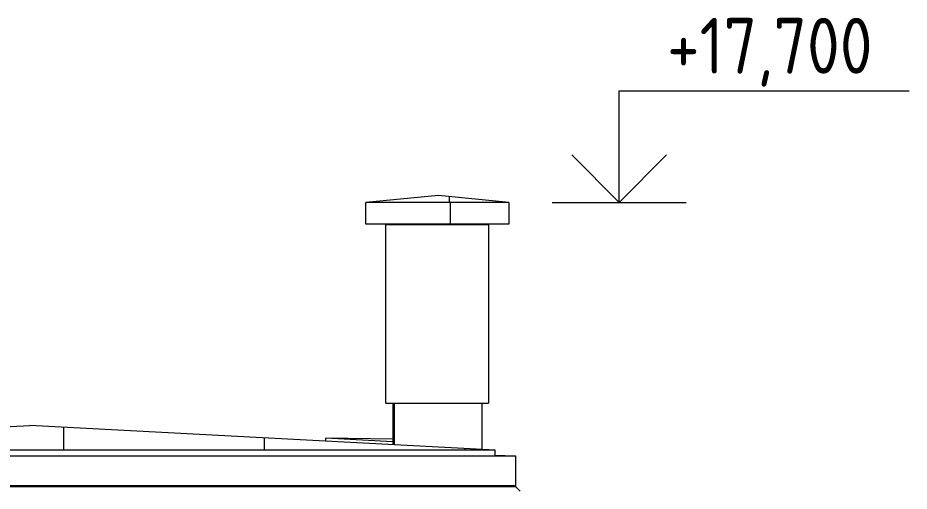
# Model space of a CAD drawing. Header units: millimetres. Extents: x -515342 to 330399, y -224905 to 507333.
# Drawn here: x 95259 to 99254, y 18474 to 20595 of the extents above; entities that cross this region are included whole.
import ezdxf

# ---------------------------------------------------------------- set-up
doc = ezdxf.new("R2010")
doc.units = ezdxf.units.MM
for name, color, linetype, lineweight in [('Аннотация', 7, 'Continuous', 0), ('Крыша', 7, 'Continuous', 0), ('Крыша штриховка', 7, 'Continuous', 0), ('Линии', 7, 'Continuous', 0), ('Ограждение', 7, 'Continuous', 0), ('Отметки', 7, 'Continuous', 0), ('Стены внутренние', 7, 'Continuous', 0), ('Стены наружные', 7, 'Continuous', 0), ('Стены штриховка поверхности', 7, 'Continuous', 0)]:
    doc.layers.add(name, color=color, linetype=linetype, lineweight=lineweight)
doc.styles.add('GOST Common_1', font='', dxfattribs={"width": 0.9, "height": 250})
doc.styles.get('GOST Common_1').set_extended_font_data('GOST Common')

# ---------------------------------------------------------------- blocks, each defined once
blk = doc.blocks.new('Ограждение - Ограждение-9801391-О_АР_Эскиз_Фасад 12-1 копия 1')
at = {"layer": 'Ограждение'}
for p, q in [((-89575, 16565), (-85275, 16565)), ((-85365, 16567.7), (-85275, 16565)), ((-85275, 16565), (-85275, 16430)), ((-89576.2, 16426.7), (-85273.8, 16426.7)), ((-85275, 16430), (-89575, 16430)), ((-85273.8, 16426.7), (-85253.2, 16406.2))]:
    blk.add_line(p, q, dxfattribs=at)
blk.add_open_spline([(-85275, 16430), (-85275, 16429.6), (-85274.9, 16428.8), (-85274.5, 16427.7), (-85274.1, 16427), (-85273.8, 16426.7)], degree=3, dxfattribs=at)
blk = doc.blocks.new('Высотные отметки - Стрелка вверх-5091-О_АР_Эскиз_Фасад 12-1 копия 1')
at = {"layer": 'Аннотация'}
for p, q in [((-52632.9, -500), (-53932.9, -500)), ((-52632.9, -1000), (-52632.9, -500)), ((-52632.9, -1000), (-52845.1, -787.8)), ((-52632.9, -1000), (-52420.8, -787.8)), ((-52332.9, -1000), (-52932.9, -1000))]:
    blk.add_line(p, q, dxfattribs=at)

msp = doc.modelspace()

# ---------------------------------------------------------------- hatches: boundary and pattern name
at = {"layer": 'Крыша штриховка'}
h = msp.add_hatch(dxfattribs=at)
h.set_pattern_fill('FP_90', color=256, style=0, pattern_type=2)
h.set_pattern_definition([(0, (157493.7, 19966.63), (0, 283.574), []), (90, (157493.7, 19966.6), (-900, 6e-14), [])])
h.paths.add_polyline_path([(96818.6864, 19767.9355), (97458.6864, 19767.9355), (97143.6864, 19797.9355)])
h = msp.add_hatch(dxfattribs=at)
h.set_pattern_fill('FP_89', color=256, style=0, pattern_type=2)
h.set_pattern_definition([(0, (157494, 15168), (0, 10000), []), (90, (157493.7, 15167.7), (-900, 6e-14), [])])
h.paths.add_polyline_path([(97458.6864, 19669.7355), (97458.6864, 19767.9355), (96818.6864, 19767.9355), (96818.6864, 19669.7355)])
h = msp.add_hatch(dxfattribs=at)
h.set_pattern_fill('FP_96', color=256, style=0, pattern_type=2)
h.set_pattern_definition([(0, (182763.7, 19207), (0, 867.806), []), (90, (182763.7, 19207), (-900, 6e-14), [])])
h.paths.add_polyline_path([(95785.5434, 18657.9355), (97398.6864, 18657.9355), (95312.2714, 18767.9355), (93278.6864, 18657.9355), (94037.8531, 18657.9355)])
h = msp.add_hatch(dxfattribs=at)
h.set_pattern_fill('FP_100', color=256, style=0, pattern_type=2)
h.set_pattern_definition([(0, (182796.24, 17653.27), (-7046.998, 185.786), []), (178.49, (182796.24, 17653.27), (-638.4467596, -0.0020213), [])])
h.paths.add_polyline_path([(96938.6864, 18695.1868), (96938.6864, 18707.0173), (96639.5198, 18710.9355), (96910.4525, 18696.6731)])
at = {"layer": 'Стены штриховка поверхности'}
h = msp.add_hatch(dxfattribs=at)
h.set_pattern_fill('FP_200', color=256, style=0, pattern_type=2)
h.set_pattern_definition([(0, (96944, 15168), (0, 10000), []), (90, (96943.7, 15167.7), (-900, 6e-14), [])])
h.paths.add_polyline_path([(97328.6864, 18661.626), (97328.6864, 18867.7355), (96938.6864, 18867.7355), (96938.6864, 18682.1876), (97134.8382, 18671.8461)])

# ---------------------------------------------------------------- linework, layer by layer
at = {"layer": 'Крыша'}
for p, q in [((97143.6864, 19797.9355), (96818.6864, 19767.9355)), ((97458.6864, 19767.9355), (97143.6864, 19797.9355)), ((96818.6864, 19669.7355), (96818.6864, 19767.9355)), ((97458.6864, 19767.9355), (96818.6864, 19767.9355)), ((97458.6864, 19767.9355), (97458.6864, 19669.7355)), ((97458.6864, 19669.7355), (96818.6864, 19669.7355)), ((93278.6864, 18657.9355), (95312.2714, 18767.9355)), ((97398.6864, 18657.9355), (95312.2714, 18767.9355)), ((96639.5198, 18697.9603), (96639.5198, 18710.9355)), ((96938.6864, 18695.1868), (96639.5198, 18710.9355)), ((96938.6864, 18707.0173), (96639.5198, 18710.9355)), ((97398.6864, 18657.9355), (93278.6864, 18657.9355)), ((97398.6864, 18635.4355), (97398.6864, 18657.9355))]:
    msp.add_line(p, q, dxfattribs=at)
at = {"layer": 'Линии'}
msp.add_line((97718.6864, 19767.9355), (98058.6864, 19767.9355), dxfattribs=at)
at = {"layer": 'Отметки'}
msp.add_line((97718.6864, 19767.9355), (97953.5671, 19767.9355), dxfattribs=at)
at = {"layer": 'Стены внутренние'}
for p, q in [((96908.6864, 18867.7355), (96908.6864, 19667.7355)), ((97368.6864, 19667.7355), (96908.6864, 19667.7355)), ((97368.6864, 19667.7355), (97368.6864, 18867.7355)), ((96908.6864, 18867.7355), (97368.6864, 18867.7355))]:
    msp.add_line(p, q, dxfattribs=at)
at = {"layer": 'Стены наружные'}
for p, q in [((96938.6864, 18867.7355), (96938.6864, 18682.1876)), ((97338.6864, 18867.7355), (97338.6864, 18661.0988))]:
    msp.add_line(p, q, dxfattribs=at)

# ---------------------------------------------------------------- block references
at = {"layer": 'Ограждение'}
msp.add_blockref('Ограждение - Ограждение-9801391-О_АР_Эскиз_Фасад 12-1 копия 1', (182763.6864, 2067.7355), dxfattribs=at)
at = {"layer": 'Отметки', "extrusion": (0, 0, -1)}
msp.add_blockref('Высотные отметки - Стрелка вверх-5091-О_АР_Эскиз_Фасад 12-1 копия 1', (-45320.6242, 20767.8928), dxfattribs=at)

# ---------------------------------------------------------------- texts
at = {"layer": 'Отметки', "insert": (98168.3208, 20594.6426), "char_height": 250, "width": 1164.590943, "attachment_point": 1, "line_spacing_factor": 1.022761, "style": 'GOST Common_1'}
msp.add_mtext('+17,700', dxfattribs=at)

doc.saveas('drawing.dxf')
